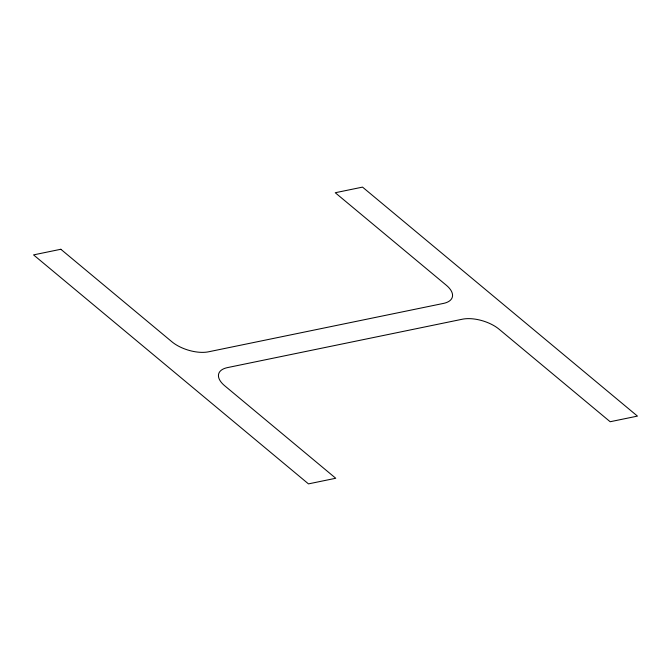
<?xml version="1.0" encoding="UTF-8"?>
<svg xmlns="http://www.w3.org/2000/svg" width="671" height="671" viewBox="0 0 671 671"><rect width="100%" height="100%" fill="white"/><g stroke="black" fill="none" stroke-linecap="round" stroke-linejoin="round"><path stroke-width="1.01" d="M60.835 249.268L33.55 254.888L308.467 483.883L335.752 478.264L224.701 385.766A26.949 12.9 17.2 0 1 227.544 367.591L462.42 319.203A26.949 12.9 17.2 0 1 499.115 329.235L610.165 421.732L637.45 416.112L362.533 187.117L335.248 192.736L446.299 285.234A26.949 12.9 17.2 0 1 443.456 303.409L208.58 351.797A26.949 12.9 17.2 0 1 171.885 341.765L60.835 249.268"/></g></svg>
